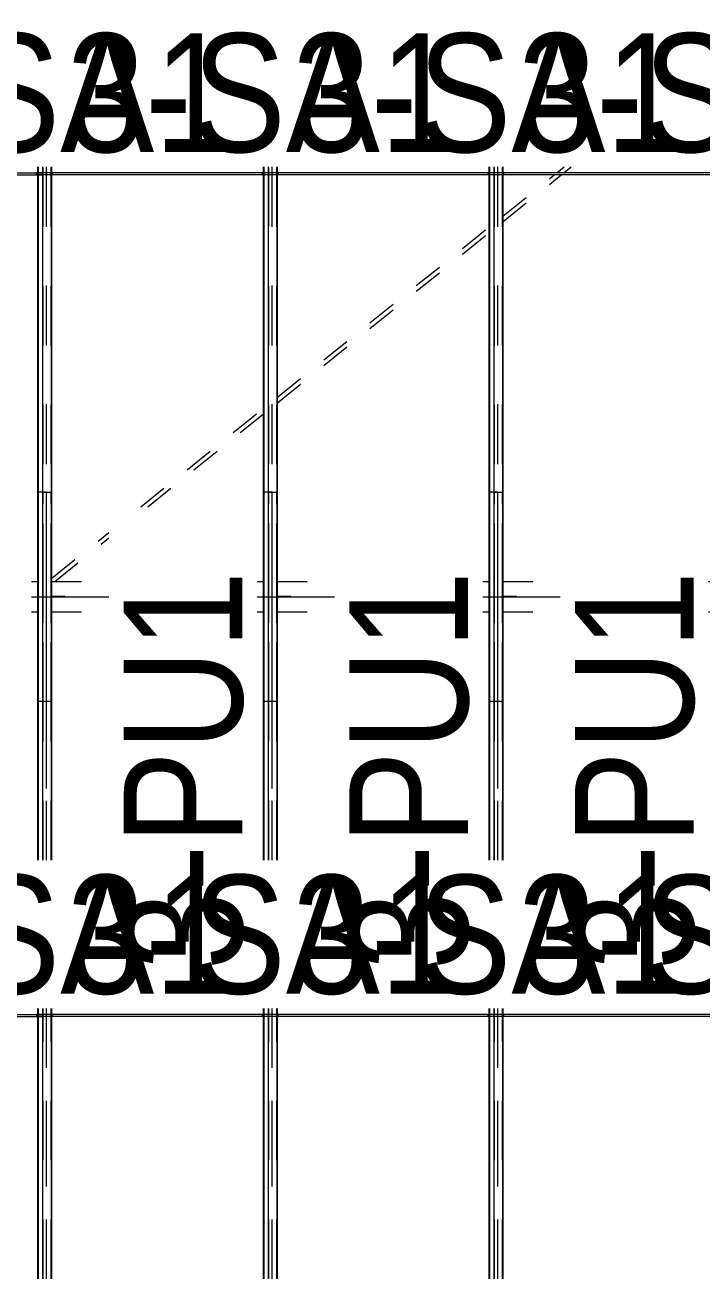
# Model space of a CAD drawing. Header units: millimetres. Extents: x -183 to 639, y -32 to 542.
# Drawn here: x 198.4 to 221.21, y 402.5 to 444.77 of the extents above; entities that cross this region are included whole.
import ezdxf

# ---------------------------------------------------------------- set-up
doc = ezdxf.new("R2010")
doc.units = ezdxf.units.MM
for name, pattern in [('XKITLINE00', [0]), ('XKITLINE01', [4, 1, -1, 1, -1]), ('XKITLINE02', [4, 2, -2]), ('XKITLINE03', [6, 3, -1, 1, -1])]:
    doc.linetypes.add(name, pattern=pattern)
for name, color, linetype, lineweight in [('Part', 2, 'Continuous', 0), ('PartMark', 7, 'Continuous', 0), ('S-grid', 1, 'Continuous', 0)]:
    doc.layers.add(name, color=color, linetype=linetype, lineweight=lineweight)
doc.styles.add('ARIAL', font='ARIAL.TTF')

# ---------------------------------------------------------------- blocks, each defined once
blk = doc.blocks.new('*A849')
at = {"layer": 'Part', "color": 4, "linetype": 'XKITLINE01', "lineweight": 0}
for p, q in [((214.511, 425.514), (214.953, 425.514)), ((214.953, 425.484), (214.511, 425.484)), ((214.953, 425.514), (214.953, 425.484))]:
    blk.add_line(p, q, dxfattribs=at)
blk = doc.blocks.new('*A850')
at = {"layer": 'Part', "color": 4, "linetype": 'XKITLINE01', "lineweight": 0}
for p, q in [((206.906, 425.514), (207.348, 425.514)), ((207.348, 425.484), (206.906, 425.484)), ((207.348, 425.514), (207.348, 425.484))]:
    blk.add_line(p, q, dxfattribs=at)
blk = doc.blocks.new('*A851')
at = {"layer": 'Part', "color": 4, "linetype": 'XKITLINE01', "lineweight": 0}
for p, q in [((199.301, 425.514), (199.743, 425.514)), ((199.743, 425.484), (199.301, 425.484)), ((199.743, 425.514), (199.743, 425.484))]:
    blk.add_line(p, q, dxfattribs=at)
blk = doc.blocks.new('*A1303')
at = {"layer": 'Part', "color": 2, "linetype": 'XKITLINE00', "lineweight": 0}
for p, q in [((206.605, 429.028), (206.426, 429.028)), ((206.426, 429.028), (206.426, 416.617)), ((206.436, 429.028), (206.436, 416.617)), ((206.444, 429.028), (206.444, 416.617)), ((206.605, 429.028), (206.906, 429.028)), ((206.605, 416.617), (206.605, 429.028)), ((206.897, 416.617), (206.897, 429.028)), ((206.906, 416.617), (206.906, 429.028)), ((206.426, 411.617), (206.426, 411.417)), ((206.426, 411.346), (206.426, 402.499)), ((206.436, 411.617), (206.436, 411.417)), ((206.436, 411.346), (206.436, 402.499)), ((206.444, 411.617), (206.444, 411.417)), ((206.444, 411.346), (206.444, 402.499)), ((206.605, 402.499), (206.605, 411.617)), ((206.897, 402.499), (206.897, 411.617)), ((206.906, 402.499), (206.906, 411.617))]:
    blk.add_line(p, q, dxfattribs=at)
at = {"layer": 'Part', "color": 7, "linetype": 'XKITLINE02', "lineweight": 0}
for p, q in [((206.435, 416.617), (206.435, 429.028)), ((206.727, 429.028), (206.605, 429.028)), ((206.616, 416.617), (206.616, 429.028)), ((206.716, 429.028), (206.716, 416.617)), ((206.727, 416.617), (206.727, 429.028)), ((206.888, 416.617), (206.888, 429.028)), ((206.896, 416.617), (206.896, 429.028)), ((206.426, 411.417), (206.426, 411.346)), ((206.435, 402.499), (206.435, 411.617)), ((206.436, 411.417), (206.436, 411.346)), ((206.444, 411.417), (206.444, 411.346)), ((206.616, 402.499), (206.616, 411.617)), ((206.716, 411.617), (206.716, 402.499)), ((206.727, 402.499), (206.727, 411.617)), ((206.888, 402.499), (206.888, 411.617)), ((206.896, 402.499), (206.896, 411.617))]:
    blk.add_line(p, q, dxfattribs=at)
blk = doc.blocks.new('*A1307')
at = {"layer": 'Part', "color": 2, "linetype": 'XKITLINE00', "lineweight": 0}
for p, q in [((214.209, 429.028), (214.03, 429.028)), ((214.03, 429.028), (214.03, 416.617)), ((214.041, 429.028), (214.041, 416.617)), ((214.049, 429.028), (214.049, 416.617)), ((214.209, 429.028), (214.511, 429.028)), ((214.209, 416.617), (214.209, 429.028)), ((214.502, 416.617), (214.502, 429.028)), ((214.511, 416.617), (214.511, 429.028)), ((214.03, 411.617), (214.03, 411.417)), ((214.03, 411.346), (214.03, 402.499)), ((214.041, 411.617), (214.041, 411.417)), ((214.041, 411.346), (214.041, 402.499)), ((214.049, 411.617), (214.049, 411.417)), ((214.049, 411.346), (214.049, 402.499)), ((214.209, 402.499), (214.209, 411.617)), ((214.502, 402.499), (214.502, 411.617)), ((214.511, 402.499), (214.511, 411.617))]:
    blk.add_line(p, q, dxfattribs=at)
at = {"layer": 'Part', "color": 7, "linetype": 'XKITLINE02', "lineweight": 0}
for p, q in [((214.04, 416.617), (214.04, 429.028)), ((214.332, 429.028), (214.209, 429.028)), ((214.221, 416.617), (214.221, 429.028)), ((214.321, 429.028), (214.321, 416.617)), ((214.332, 416.617), (214.332, 429.028)), ((214.492, 416.617), (214.492, 429.028)), ((214.501, 416.617), (214.501, 429.028)), ((214.03, 411.417), (214.03, 411.346)), ((214.04, 402.499), (214.04, 411.617)), ((214.041, 411.417), (214.041, 411.346)), ((214.049, 411.417), (214.049, 411.346)), ((214.221, 402.499), (214.221, 411.617)), ((214.321, 411.617), (214.321, 402.499)), ((214.332, 402.499), (214.332, 411.617)), ((214.492, 402.499), (214.492, 411.617)), ((214.501, 402.499), (214.501, 411.617))]:
    blk.add_line(p, q, dxfattribs=at)
blk = doc.blocks.new('*A1308')
at = {"layer": 'Part', "color": 2, "linetype": 'XKITLINE00', "lineweight": 0}
for p, q in [((199, 429.028), (198.821, 429.028)), ((198.821, 429.028), (198.821, 416.617)), ((198.831, 429.028), (198.831, 416.617)), ((198.839, 429.028), (198.839, 416.617)), ((199, 429.028), (199.301, 429.028)), ((199, 416.617), (199, 429.028)), ((199.292, 416.617), (199.292, 429.028)), ((199.301, 416.617), (199.301, 429.028)), ((198.821, 411.617), (198.821, 411.417)), ((198.821, 411.346), (198.821, 402.499)), ((198.831, 411.617), (198.831, 411.417)), ((198.831, 411.346), (198.831, 402.499)), ((198.839, 411.617), (198.839, 411.417)), ((198.839, 411.346), (198.839, 402.499)), ((199, 402.499), (199, 411.617)), ((199.292, 402.499), (199.292, 411.617)), ((199.301, 402.499), (199.301, 411.617))]:
    blk.add_line(p, q, dxfattribs=at)
at = {"layer": 'Part', "color": 7, "linetype": 'XKITLINE02', "lineweight": 0}
for p, q in [((198.83, 416.617), (198.83, 429.028)), ((199.122, 429.028), (199, 429.028)), ((199.011, 416.617), (199.011, 429.028)), ((199.111, 429.028), (199.111, 416.617)), ((199.122, 416.617), (199.122, 429.028)), ((199.283, 416.617), (199.283, 429.028)), ((199.291, 416.617), (199.291, 429.028)), ((198.821, 411.417), (198.821, 411.346)), ((198.83, 402.499), (198.83, 411.617)), ((198.831, 411.417), (198.831, 411.346)), ((198.839, 411.417), (198.839, 411.346)), ((199.011, 402.499), (199.011, 411.617)), ((199.111, 411.617), (199.111, 402.499)), ((199.122, 402.499), (199.122, 411.617)), ((199.283, 402.499), (199.283, 411.617)), ((199.291, 402.499), (199.291, 411.617))]:
    blk.add_line(p, q, dxfattribs=at)
blk = doc.blocks.new('*A1311')
at = {"layer": 'S-grid', "color": 1, "linetype": 'XKITLINE03', "lineweight": 0}
for p, q in [((198.621, 425.499), (201.226, 425.499)), ((206.226, 425.499), (208.83, 425.499)), ((213.83, 425.499), (216.435, 425.499))]:
    blk.add_line(p, q, dxfattribs=at)
blk = doc.blocks.new('*A1356')
at = {"layer": 'Part', "color": 4, "linetype": 'XKITLINE01', "lineweight": 0}
for p, q in [((198.621, 426.014), (198.821, 426.014)), ((199.301, 426.014), (201.226, 426.014)), ((206.226, 426.014), (206.426, 426.014)), ((206.906, 426.014), (208.83, 426.014)), ((213.83, 426.014), (214.03, 426.014)), ((214.511, 426.014), (216.435, 426.014)), ((221.435, 426.014), (221.635, 426.014)), ((222.116, 426.014), (224.04, 426.014)), ((229.04, 426.014), (229.24, 426.014)), ((229.721, 426.014), (231.645, 426.014)), ((236.645, 426.014), (236.845, 426.014)), ((237.326, 426.014), (239.25, 426.014)), ((244.25, 426.014), (244.45, 426.014)), ((244.931, 426.014), (246.855, 426.014)), ((251.855, 426.014), (252.055, 426.014)), ((252.535, 426.014), (253.234, 426.014)), ((198.621, 424.984), (198.821, 424.984)), ((199.301, 424.984), (201.226, 424.984)), ((206.226, 424.984), (206.426, 424.984)), ((206.906, 424.984), (208.83, 424.984)), ((213.83, 424.984), (214.03, 424.984)), ((214.511, 424.984), (216.435, 424.984)), ((221.435, 424.984), (221.635, 424.984)), ((222.116, 424.984), (224.04, 424.984)), ((229.04, 424.984), (229.24, 424.984)), ((229.721, 424.984), (231.645, 424.984)), ((236.645, 424.984), (236.845, 424.984)), ((237.326, 424.984), (239.25, 424.984)), ((244.25, 424.984), (244.45, 424.984)), ((244.931, 424.984), (246.855, 424.984)), ((251.855, 424.984), (252.055, 424.984)), ((252.535, 424.984), (253.234, 424.984))]:
    blk.add_line(p, q, dxfattribs=at)
blk = doc.blocks.new('*A1357')
at = {"layer": 'Part', "color": 4, "linetype": 'XKITLINE01', "lineweight": 0}
for p, q in [((199.301, 467.641), (201.226, 466.096)), ((199.309, 467.823), (201.226, 466.284)), ((206.226, 462.27), (206.426, 462.109)), ((206.226, 462.082), (206.426, 461.921)), ((206.906, 461.723), (208.83, 460.179)), ((206.906, 461.535), (208.83, 459.99)), ((215.988, 454.244), (216.237, 454.044)), ((216.222, 454.244), (216.471, 454.044)), ((216.325, 453.974), (221.635, 449.71)), ((216.559, 453.974), (221.635, 449.898)), ((222.116, 449.512), (225.276, 446.976)), ((222.116, 449.324), (225.159, 446.881)), ((225.393, 446.881), (227.75, 444.989)), ((225.276, 446.787), (227.515, 444.989)), ((233.743, 439.989), (233.992, 439.789)), ((233.978, 439.989), (234.227, 439.789)), ((234.08, 439.719), (236.845, 437.499)), ((234.315, 439.719), (236.845, 437.687)), ((237.326, 437.301), (244.45, 431.582)), ((237.326, 437.113), (244.45, 431.393)), ((244.931, 431.196), (248.253, 428.528)), ((244.931, 431.007), (248.018, 428.528))]:
    blk.add_line(p, q, dxfattribs=at)
blk = doc.blocks.new('*A1358')
at = {"layer": 'Part', "color": 4, "linetype": 'XKITLINE01', "lineweight": 0}
for p, q in [((244.931, 462.755), (246.855, 464.3)), ((244.931, 462.567), (246.855, 464.112)), ((244.25, 462.209), (244.45, 462.37)), ((244.25, 462.021), (244.45, 462.181)), ((234.08, 454.044), (234.329, 454.244)), ((234.315, 454.044), (234.564, 454.244)), ((229.721, 450.544), (233.992, 453.974)), ((229.721, 450.356), (234.227, 453.974)), ((225.276, 446.976), (229.24, 450.158)), ((225.393, 446.881), (229.24, 449.97)), ((222.802, 444.989), (225.159, 446.881)), ((223.036, 444.989), (225.276, 446.787)), ((214.511, 438.333), (216.237, 439.719)), ((214.511, 438.145), (216.471, 439.719)), ((216.325, 439.789), (216.574, 439.989)), ((216.559, 439.789), (216.808, 439.989)), ((206.906, 432.228), (214.03, 437.947)), ((206.906, 432.039), (214.03, 437.759)), ((202.299, 428.528), (206.426, 431.842)), ((202.533, 428.528), (206.426, 431.654)), ((199.301, 426.122), (201.226, 427.667)), ((199.401, 426.014), (201.226, 427.479))]:
    blk.add_line(p, q, dxfattribs=at)
blk = doc.blocks.new('*A1552')
at = {"layer": 'Part', "color": 2, "linetype": 'XKITLINE00', "lineweight": 0}
for p, q in [((206.426, 439.989), (206.426, 439.789)), ((206.426, 439.719), (206.426, 421.97)), ((206.436, 439.989), (206.436, 439.789)), ((206.436, 439.719), (206.436, 421.97)), ((206.444, 439.989), (206.444, 439.789)), ((206.444, 439.719), (206.444, 421.97)), ((206.605, 421.97), (206.605, 439.989)), ((206.897, 421.97), (206.897, 439.989)), ((206.906, 421.97), (206.906, 439.989)), ((206.906, 421.97), (206.426, 421.97))]:
    blk.add_line(p, q, dxfattribs=at)
at = {"layer": 'Part', "color": 7, "linetype": 'XKITLINE02', "lineweight": 0}
for p, q in [((206.426, 439.789), (206.426, 439.719)), ((206.435, 421.97), (206.435, 439.989)), ((206.436, 439.789), (206.436, 439.719)), ((206.444, 439.789), (206.444, 439.719)), ((206.616, 421.97), (206.616, 439.989)), ((206.716, 439.989), (206.716, 421.97)), ((206.727, 421.97), (206.727, 439.989)), ((206.888, 421.97), (206.888, 439.989)), ((206.896, 421.97), (206.896, 439.989))]:
    blk.add_line(p, q, dxfattribs=at)
blk = doc.blocks.new('*A1555')
at = {"layer": 'Part', "color": 2, "linetype": 'XKITLINE00', "lineweight": 0}
for p, q in [((214.03, 439.989), (214.03, 439.789)), ((214.03, 439.719), (214.03, 421.97)), ((214.041, 439.989), (214.041, 439.789)), ((214.041, 439.719), (214.041, 421.97)), ((214.049, 439.989), (214.049, 439.789)), ((214.049, 439.719), (214.049, 421.97)), ((214.209, 421.97), (214.209, 439.989)), ((214.502, 421.97), (214.502, 439.989)), ((214.511, 421.97), (214.511, 439.989)), ((214.511, 421.97), (214.03, 421.97))]:
    blk.add_line(p, q, dxfattribs=at)
at = {"layer": 'Part', "color": 7, "linetype": 'XKITLINE02', "lineweight": 0}
for p, q in [((214.03, 439.789), (214.03, 439.719)), ((214.04, 421.97), (214.04, 439.989)), ((214.041, 439.789), (214.041, 439.719)), ((214.049, 439.789), (214.049, 439.719)), ((214.221, 421.97), (214.221, 439.989)), ((214.321, 439.989), (214.321, 421.97)), ((214.332, 421.97), (214.332, 439.989)), ((214.492, 421.97), (214.492, 439.989)), ((214.501, 421.97), (214.501, 439.989))]:
    blk.add_line(p, q, dxfattribs=at)
blk = doc.blocks.new('*A1557')
at = {"layer": 'Part', "color": 2, "linetype": 'XKITLINE00', "lineweight": 0}
for p, q in [((198.821, 439.989), (198.821, 439.789)), ((198.821, 439.719), (198.821, 421.97)), ((198.831, 439.989), (198.831, 439.789)), ((198.831, 439.719), (198.831, 421.97)), ((198.839, 439.989), (198.839, 439.789)), ((198.839, 439.719), (198.839, 421.97)), ((199, 421.97), (199, 439.989)), ((199.292, 421.97), (199.292, 439.989)), ((199.301, 421.97), (199.301, 439.989)), ((199.301, 421.97), (198.821, 421.97))]:
    blk.add_line(p, q, dxfattribs=at)
at = {"layer": 'Part', "color": 7, "linetype": 'XKITLINE02', "lineweight": 0}
for p, q in [((198.821, 439.789), (198.821, 439.719)), ((198.83, 421.97), (198.83, 439.989)), ((198.831, 439.789), (198.831, 439.719)), ((198.839, 439.789), (198.839, 439.719)), ((199.011, 421.97), (199.011, 439.989)), ((199.111, 439.989), (199.111, 421.97)), ((199.122, 421.97), (199.122, 439.989)), ((199.283, 421.97), (199.283, 439.989)), ((199.291, 421.97), (199.291, 439.989))]:
    blk.add_line(p, q, dxfattribs=at)
blk = doc.blocks.new('*A1558')
at = {"layer": 'Part', "color": 7, "linetype": 'XKITLINE02', "lineweight": 0}
for p, q in [((198.793, 411.381), (198.795, 411.406)), ((198.795, 411.356), (198.793, 411.381)), ((198.795, 411.406), (198.799, 411.417)), ((198.799, 411.346), (198.795, 411.356)), ((199.323, 411.417), (198.799, 411.417)), ((198.799, 411.417), (198.804, 411.406)), ((198.804, 411.356), (198.799, 411.346)), ((199.323, 411.346), (198.799, 411.346)), ((198.804, 411.406), (198.805, 411.381)), ((198.805, 411.381), (198.804, 411.356)), ((206.906, 411.417), (206.605, 411.417)), ((206.906, 411.346), (206.605, 411.346))]:
    blk.add_line(p, q, dxfattribs=at)
at = {"layer": 'Part', "color": 2, "linetype": 'XKITLINE00', "lineweight": 0}
for p, q in [((206.605, 411.417), (199.323, 411.417)), ((206.605, 411.346), (199.323, 411.346)), ((206.928, 411.417), (206.906, 411.417)), ((206.928, 411.346), (206.906, 411.346)), ((206.924, 411.406), (206.922, 411.381)), ((206.922, 411.381), (206.924, 411.356)), ((206.928, 411.417), (206.924, 411.406)), ((206.924, 411.356), (206.928, 411.346)), ((206.932, 411.406), (206.928, 411.417)), ((206.928, 411.346), (206.932, 411.356)), ((206.934, 411.381), (206.932, 411.406)), ((206.932, 411.356), (206.934, 411.381))]:
    blk.add_line(p, q, dxfattribs=at)
blk = doc.blocks.new('*A1559')
at = {"layer": 'Part', "color": 7, "linetype": 'XKITLINE02', "lineweight": 0}
for p, q in [((198.793, 439.754), (198.795, 439.779)), ((198.795, 439.729), (198.793, 439.754)), ((198.795, 439.779), (198.799, 439.789)), ((198.799, 439.719), (198.795, 439.729)), ((199.323, 439.789), (198.799, 439.789)), ((198.799, 439.789), (198.804, 439.779)), ((198.804, 439.729), (198.799, 439.719)), ((199.323, 439.719), (198.799, 439.719)), ((198.804, 439.779), (198.805, 439.754)), ((198.805, 439.754), (198.804, 439.729)), ((206.906, 439.789), (206.605, 439.789)), ((206.906, 439.719), (206.605, 439.719))]:
    blk.add_line(p, q, dxfattribs=at)
at = {"layer": 'Part', "color": 2, "linetype": 'XKITLINE00', "lineweight": 0}
for p, q in [((206.605, 439.789), (199.323, 439.789)), ((206.605, 439.719), (199.323, 439.719)), ((206.928, 439.789), (206.906, 439.789)), ((206.928, 439.719), (206.906, 439.719)), ((206.924, 439.779), (206.922, 439.754)), ((206.922, 439.754), (206.924, 439.729)), ((206.928, 439.789), (206.924, 439.779)), ((206.924, 439.729), (206.928, 439.719)), ((206.932, 439.779), (206.928, 439.789)), ((206.928, 439.719), (206.932, 439.729)), ((206.934, 439.754), (206.932, 439.779)), ((206.932, 439.729), (206.934, 439.754))]:
    blk.add_line(p, q, dxfattribs=at)
blk = doc.blocks.new('*A1623')
at = {"layer": 'Part', "color": 7, "linetype": 'XKITLINE02', "lineweight": 0}
for p, q in [((191.188, 411.381), (191.19, 411.406)), ((191.19, 411.356), (191.188, 411.381)), ((191.19, 411.406), (191.194, 411.417)), ((191.194, 411.346), (191.19, 411.356)), ((191.194, 411.417), (191.718, 411.417)), ((191.194, 411.417), (191.199, 411.406)), ((191.199, 411.356), (191.194, 411.346)), ((191.194, 411.346), (191.718, 411.346)), ((191.199, 411.406), (191.2, 411.381)), ((191.2, 411.381), (191.199, 411.356)), ((199.301, 411.417), (199, 411.417)), ((199.301, 411.346), (199, 411.346))]:
    blk.add_line(p, q, dxfattribs=at)
at = {"layer": 'Part', "color": 2, "linetype": 'XKITLINE00', "lineweight": 0}
for p, q in [((191.718, 411.417), (199, 411.417)), ((191.718, 411.346), (199, 411.346)), ((199.323, 411.417), (199.301, 411.417)), ((199.323, 411.346), (199.301, 411.346)), ((199.319, 411.406), (199.317, 411.381)), ((199.317, 411.381), (199.319, 411.356)), ((199.323, 411.417), (199.319, 411.406)), ((199.319, 411.356), (199.323, 411.346)), ((199.327, 411.406), (199.323, 411.417)), ((199.323, 411.346), (199.327, 411.356)), ((199.329, 411.381), (199.327, 411.406)), ((199.327, 411.356), (199.329, 411.381))]:
    blk.add_line(p, q, dxfattribs=at)
blk = doc.blocks.new('*A1633')
at = {"layer": 'Part', "color": 7, "linetype": 'XKITLINE02', "lineweight": 0}
for p, q in [((191.188, 439.754), (191.19, 439.779)), ((191.19, 439.729), (191.188, 439.754)), ((191.19, 439.779), (191.194, 439.789)), ((191.194, 439.719), (191.19, 439.729)), ((191.194, 439.789), (191.718, 439.789)), ((191.194, 439.789), (191.199, 439.779)), ((191.199, 439.729), (191.194, 439.719)), ((191.194, 439.719), (191.718, 439.719)), ((191.199, 439.779), (191.2, 439.754)), ((191.2, 439.754), (191.199, 439.729)), ((199.301, 439.789), (199, 439.789)), ((199.301, 439.719), (199, 439.719))]:
    blk.add_line(p, q, dxfattribs=at)
at = {"layer": 'Part', "color": 2, "linetype": 'XKITLINE00', "lineweight": 0}
for p, q in [((191.718, 439.789), (199, 439.789)), ((191.718, 439.719), (199, 439.719)), ((199.323, 439.789), (199.301, 439.789)), ((199.323, 439.719), (199.301, 439.719)), ((199.319, 439.779), (199.317, 439.754)), ((199.317, 439.754), (199.319, 439.729)), ((199.323, 439.789), (199.319, 439.779)), ((199.319, 439.729), (199.323, 439.719)), ((199.327, 439.779), (199.323, 439.789)), ((199.323, 439.719), (199.327, 439.729)), ((199.329, 439.754), (199.327, 439.779)), ((199.327, 439.729), (199.329, 439.754))]:
    blk.add_line(p, q, dxfattribs=at)
blk = doc.blocks.new('*A1646')
at = {"layer": 'Part', "color": 7, "linetype": 'XKITLINE02', "lineweight": 0}
for p, q in [((206.398, 411.381), (206.4, 411.406)), ((206.4, 411.356), (206.398, 411.381)), ((206.4, 411.406), (206.404, 411.417)), ((206.404, 411.346), (206.4, 411.356)), ((206.928, 411.417), (206.404, 411.417)), ((206.404, 411.417), (206.408, 411.406)), ((206.408, 411.356), (206.404, 411.346)), ((206.928, 411.346), (206.404, 411.346)), ((206.408, 411.406), (206.41, 411.381)), ((206.41, 411.381), (206.408, 411.356)), ((214.511, 411.417), (214.209, 411.417)), ((214.511, 411.346), (214.209, 411.346))]:
    blk.add_line(p, q, dxfattribs=at)
at = {"layer": 'Part', "color": 2, "linetype": 'XKITLINE00', "lineweight": 0}
for p, q in [((214.209, 411.417), (206.928, 411.417)), ((214.209, 411.346), (206.928, 411.346)), ((214.533, 411.417), (214.511, 411.417)), ((214.533, 411.346), (214.511, 411.346)), ((214.528, 411.406), (214.527, 411.381)), ((214.527, 411.381), (214.528, 411.356)), ((214.533, 411.417), (214.528, 411.406)), ((214.528, 411.356), (214.533, 411.346)), ((214.537, 411.406), (214.533, 411.417)), ((214.533, 411.346), (214.537, 411.356)), ((214.539, 411.381), (214.537, 411.406)), ((214.537, 411.356), (214.539, 411.381))]:
    blk.add_line(p, q, dxfattribs=at)
blk = doc.blocks.new('*A1647')
at = {"layer": 'Part', "color": 7, "linetype": 'XKITLINE02', "lineweight": 0}
for p, q in [((214.003, 411.381), (214.005, 411.406)), ((214.005, 411.356), (214.003, 411.381)), ((214.005, 411.406), (214.009, 411.417)), ((214.009, 411.346), (214.005, 411.356)), ((214.533, 411.417), (214.009, 411.417)), ((214.009, 411.417), (214.013, 411.406)), ((214.013, 411.356), (214.009, 411.346)), ((214.533, 411.346), (214.009, 411.346)), ((214.013, 411.406), (214.015, 411.381)), ((214.015, 411.381), (214.013, 411.356)), ((222.116, 411.417), (221.814, 411.417)), ((222.116, 411.346), (221.814, 411.346))]:
    blk.add_line(p, q, dxfattribs=at)
at = {"layer": 'Part', "color": 2, "linetype": 'XKITLINE00', "lineweight": 0}
for p, q in [((221.814, 411.417), (214.533, 411.417)), ((221.814, 411.346), (214.533, 411.346)), ((222.138, 411.417), (222.116, 411.417)), ((222.138, 411.346), (222.116, 411.346)), ((222.133, 411.406), (222.132, 411.381)), ((222.132, 411.381), (222.133, 411.356)), ((222.138, 411.417), (222.133, 411.406)), ((222.133, 411.356), (222.138, 411.346)), ((222.142, 411.406), (222.138, 411.417)), ((222.138, 411.346), (222.142, 411.356)), ((222.144, 411.381), (222.142, 411.406)), ((222.142, 411.356), (222.144, 411.381))]:
    blk.add_line(p, q, dxfattribs=at)
blk = doc.blocks.new('*A1652')
at = {"layer": 'Part', "color": 7, "linetype": 'XKITLINE02', "lineweight": 0}
for p, q in [((206.398, 439.754), (206.4, 439.779)), ((206.4, 439.729), (206.398, 439.754)), ((206.4, 439.779), (206.404, 439.789)), ((206.404, 439.719), (206.4, 439.729)), ((206.928, 439.789), (206.404, 439.789)), ((206.404, 439.789), (206.408, 439.779)), ((206.408, 439.729), (206.404, 439.719)), ((206.928, 439.719), (206.404, 439.719)), ((206.408, 439.779), (206.41, 439.754)), ((206.41, 439.754), (206.408, 439.729)), ((214.511, 439.789), (214.209, 439.789)), ((214.511, 439.719), (214.209, 439.719))]:
    blk.add_line(p, q, dxfattribs=at)
at = {"layer": 'Part', "color": 2, "linetype": 'XKITLINE00', "lineweight": 0}
for p, q in [((214.209, 439.789), (206.928, 439.789)), ((214.209, 439.719), (206.928, 439.719)), ((214.533, 439.789), (214.511, 439.789)), ((214.533, 439.719), (214.511, 439.719)), ((214.528, 439.779), (214.527, 439.754)), ((214.527, 439.754), (214.528, 439.729)), ((214.533, 439.789), (214.528, 439.779)), ((214.528, 439.729), (214.533, 439.719)), ((214.537, 439.779), (214.533, 439.789)), ((214.533, 439.719), (214.537, 439.729)), ((214.539, 439.754), (214.537, 439.779)), ((214.537, 439.729), (214.539, 439.754))]:
    blk.add_line(p, q, dxfattribs=at)
blk = doc.blocks.new('*A1653')
at = {"layer": 'Part', "color": 7, "linetype": 'XKITLINE02', "lineweight": 0}
for p, q in [((214.003, 439.754), (214.005, 439.779)), ((214.005, 439.729), (214.003, 439.754)), ((214.005, 439.779), (214.009, 439.789)), ((214.009, 439.719), (214.005, 439.729)), ((214.533, 439.789), (214.009, 439.789)), ((214.009, 439.789), (214.013, 439.779)), ((214.013, 439.729), (214.009, 439.719)), ((214.533, 439.719), (214.009, 439.719)), ((214.013, 439.779), (214.015, 439.754)), ((214.015, 439.754), (214.013, 439.729)), ((222.116, 439.789), (221.814, 439.789)), ((222.116, 439.719), (221.814, 439.719))]:
    blk.add_line(p, q, dxfattribs=at)
at = {"layer": 'Part', "color": 2, "linetype": 'XKITLINE00', "lineweight": 0}
for p, q in [((221.814, 439.789), (214.533, 439.789)), ((221.814, 439.719), (214.533, 439.719)), ((222.138, 439.789), (222.116, 439.789)), ((222.138, 439.719), (222.116, 439.719)), ((222.133, 439.779), (222.132, 439.754)), ((222.132, 439.754), (222.133, 439.729)), ((222.138, 439.789), (222.133, 439.779)), ((222.133, 439.729), (222.138, 439.719)), ((222.142, 439.779), (222.138, 439.789)), ((222.138, 439.719), (222.142, 439.729)), ((222.144, 439.754), (222.142, 439.779)), ((222.142, 439.729), (222.144, 439.754))]:
    blk.add_line(p, q, dxfattribs=at)
blk = doc.blocks.new('*A2079')
at = {"layer": 'PartMark', "color": 3, "style": 'ARIAL', "width": 0.85}
blk.add_text('3-SA1', height=4, dxfattribs=at).set_placement((192.194, 412.117))
blk = doc.blocks.new('*A2081')
at = {"layer": 'PartMark', "color": 3, "style": 'ARIAL', "width": 0.85}
blk.add_text('3-SA1', height=4, dxfattribs=at).set_placement((192.194, 440.489))
blk = doc.blocks.new('*A2087')
at = {"layer": 'PartMark', "color": 3, "style": 'ARIAL', "width": 0.85}
blk.add_text('3-PU1', height=4, rotation=90.0002, dxfattribs=at).set_placement((205.726, 412.909))
blk = doc.blocks.new('*A2093')
at = {"layer": 'PartMark', "color": 3, "style": 'ARIAL', "width": 0.85}
blk.add_text('3-SA1', height=4, dxfattribs=at).set_placement((199.799, 412.117))
blk = doc.blocks.new('*A2094')
at = {"layer": 'PartMark', "color": 3, "style": 'ARIAL', "width": 0.85}
blk.add_text('3-SA1', height=4, dxfattribs=at).set_placement((199.799, 440.489))
blk = doc.blocks.new('*A2133')
at = {"layer": 'PartMark', "color": 3, "style": 'ARIAL', "width": 0.85}
blk.add_text('3-PU1', height=4, rotation=90.0002, dxfattribs=at).set_placement((220.935, 412.909))
blk = doc.blocks.new('*A2137')
at = {"layer": 'PartMark', "color": 3, "style": 'ARIAL', "width": 0.85}
blk.add_text('3-PU1', height=4, rotation=90.0002, dxfattribs=at).set_placement((213.33, 412.909))
blk = doc.blocks.new('*A2138')
at = {"layer": 'PartMark', "color": 3, "style": 'ARIAL', "width": 0.85}
blk.add_text('3-SA1', height=4, dxfattribs=at).set_placement((207.404, 412.117))
blk = doc.blocks.new('*A2139')
at = {"layer": 'PartMark', "color": 3, "style": 'ARIAL', "width": 0.85}
blk.add_text('3-SA1', height=4, dxfattribs=at).set_placement((215.009, 412.117))
blk = doc.blocks.new('*A2144')
at = {"layer": 'PartMark', "color": 3, "style": 'ARIAL', "width": 0.85}
blk.add_text('3-SA1', height=4, dxfattribs=at).set_placement((207.404, 440.489))
blk = doc.blocks.new('*A2145')
at = {"layer": 'PartMark', "color": 3, "style": 'ARIAL', "width": 0.85}
blk.add_text('3-SA1', height=4, dxfattribs=at).set_placement((215.009, 440.489))

msp = doc.modelspace()

# ---------------------------------------------------------------- block references
at = {"lineweight": 0}
for name in ['*A1557', '*A1552', '*A1555', '*A1357', '*A1358', '*A2081', '*A2094', '*A2144', '*A2145', '*A1633', '*A1559', '*A1652', '*A1653', '*A1308', '*A1303', '*A1307', '*A1311', '*A2087', '*A2137', '*A2133', '*A1356', '*A851', '*A850', '*A849', '*A2079', '*A2093', '*A2138', '*A2139', '*A1623', '*A1558', '*A1646', '*A1647']:
    msp.add_blockref(name, (0, 0), dxfattribs=at)

doc.saveas('drawing.dxf')
